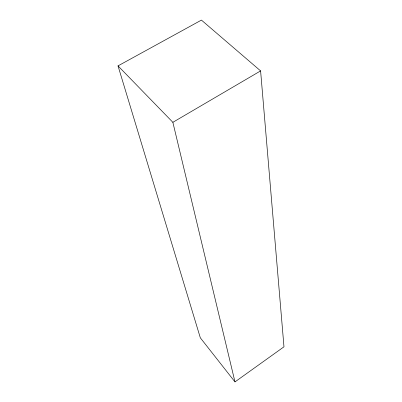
<?xml version="1.0" encoding="UTF-8"?>
<svg xmlns="http://www.w3.org/2000/svg" width="402" height="402" viewBox="0 0 402 402"><rect width="100%" height="100%" fill="white"/><g stroke="black" fill="none" stroke-linecap="round" stroke-linejoin="round"><path stroke-width="0.6" d="M234.979 381.9L283.978 346.805L260.602 70.898L201.427 20.1L118.022 65.883L200.327 337.821L234.979 381.9L172.865 122.314L118.022 65.883M172.865 122.314L260.602 70.898"/></g></svg>
